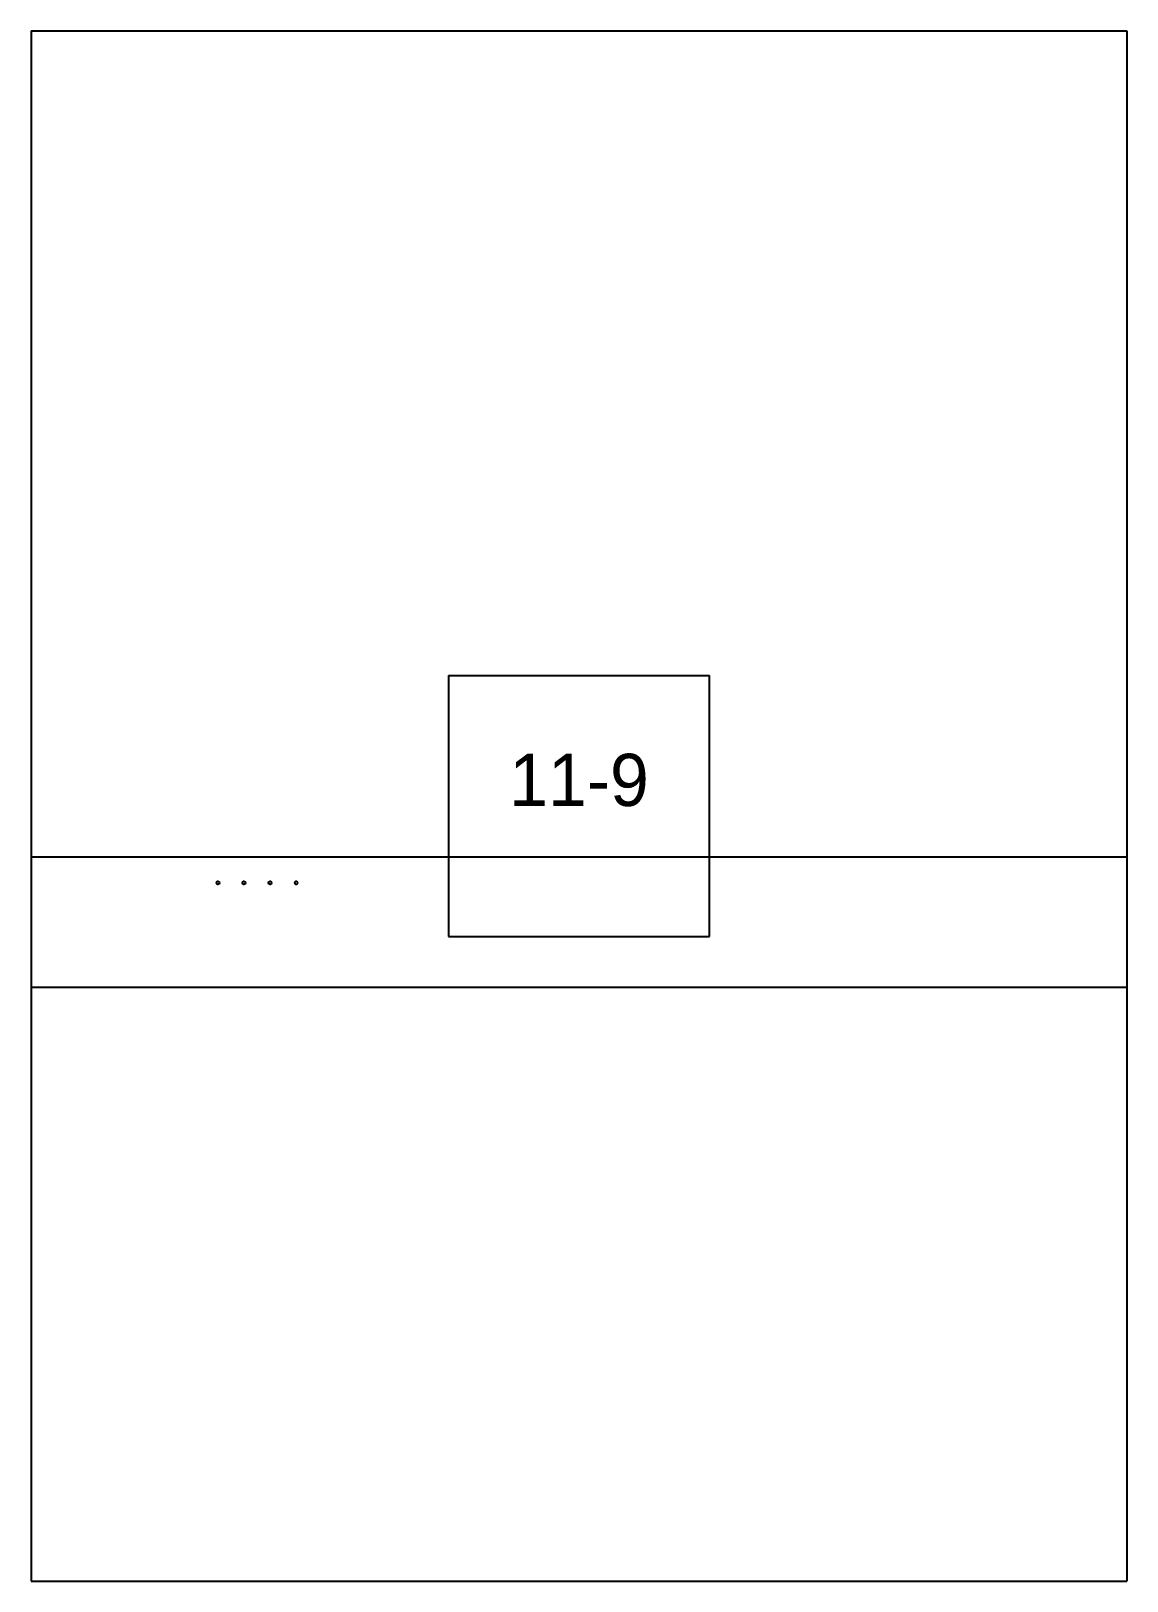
# Paper-space layout 'Plan 11-9' of a CAD drawing. Header units: metres, sheet in millimetres. Extents: x 0 to 210, y 0 to 297.
# The model-space entities are those that its viewports show. They can reach past a viewport. Long polylines and large blocks are cut down to what shows.
import ezdxf
from ezdxf.enums import TextEntityAlignment as Align

# ---------------------------------------------------------------- set-up
doc = ezdxf.new("R2010")
doc.units = ezdxf.units.M
for name, color, linetype in [('default', 7, 'Continuous'), ('mcircles', 7, 'Continuous'), ('TEXTLAYER', 7, 'Continuous'), ('VIEWPORTS', 7, 'Continuous')]:
    doc.layers.add(name, color=color, linetype=linetype)

msp = doc.modelspace()

# ---------------------------------------------------------------- linework, layer by layer
at = {"color": 9}
for p, q in [((1680, -2673), (1680, -2970)), ((1680, -2673), (1680, -2970)), ((1890, -2673), (1890, -2970)), ((1890, -2673), (1890, -2970)), ((1470, -2970), (1680, -2970)), ((1470, -2970), (1680, -2970)), ((1680, -2970), (1890, -2970)), ((1680, -2970), (1680, -3267)), ((1680, -2970), (1890, -2970)), ((1680, -2970), (1680, -3267)), ((1890, -2970), (2100, -2970)), ((1890, -2970), (1890, -3267)), ((1890, -2970), (2100, -2970)), ((1890, -2970), (1890, -3267)), ((1760, -3093.5), (1810, -3093.5)), ((1760, -3093.5), (1760, -3143.5)), ((1810, -3143.5), (1810, -3093.5)), ((1760, -3143.5), (1810, -3143.5)), ((1470, -3267), (1680, -3267)), ((1680, -3267), (1890, -3267)), ((1890, -3267), (2100, -3267))]:
    msp.add_line(p, q, dxfattribs=at)
at = {"layer": 'default', "color": 7, "linetype": 'Continuous'}
for p, q in [((1645.91, -3128.23), (1994.5, -3128.23)), ((1645.91, -3153.23), (1994.5, -3153.23))]:
    msp.add_line(p, q, dxfattribs=at)
at = {"layer": 'mcircles', "color": 7, "linetype": 'Continuous'}
for centre in [(1715.81, -3133.23), (1720.81, -3133.23), (1725.81, -3133.23), (1730.81, -3133.23)]:
    msp.add_circle(centre, 0.3, dxfattribs=at)

# ---------------------------------------------------------------- texts
at = {"layer": 'TEXTLAYER', "color": 1}
msp.add_text('11-9', height=10, dxfattribs=at).set_placement((1785, -3118.5), align=Align.CENTER)

psp = doc.layouts.new('Plan 11-9')

# ---------------------------------------------------------------- viewports
at = {"layer": 'VIEWPORTS'}
psp.add_viewport(center=(105, 148.5), size=(210, 297), view_center_point=(1785, -3118.5), view_height=297, dxfattribs=at)

doc.saveas('drawing.dxf')
